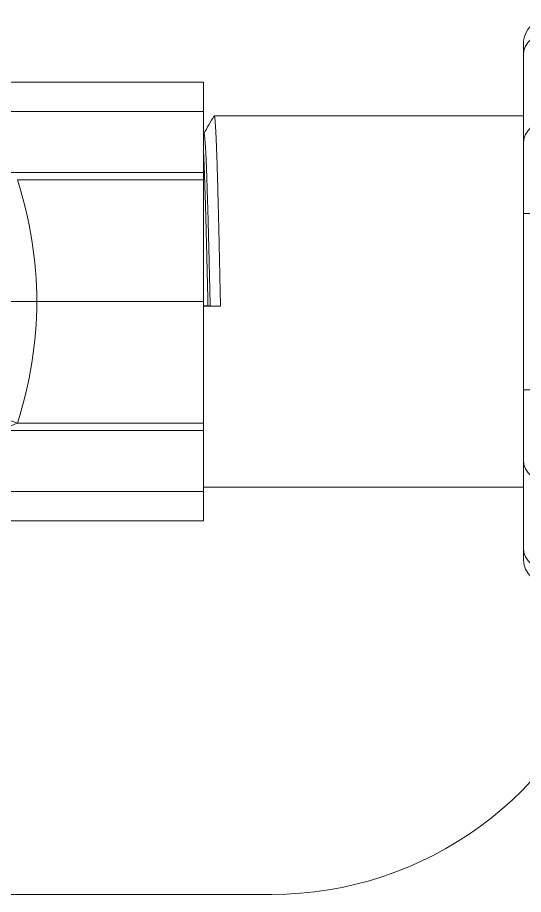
# Model space of a CAD drawing. Header units: metres. Extents: x 78 to 178, y -74 to 157.
# Drawn here: x 119.0958 to 119.1408, y 101.3418 to 101.4199 of the extents above; entities that cross this region are included whole.
import ezdxf

# ---------------------------------------------------------------- set-up
doc = ezdxf.new("R2010")
doc.units = ezdxf.units.M
doc.layers.add('mobiliario', color=252, linetype='Continuous', lineweight=9)

# ---------------------------------------------------------------- blocks, each defined once
blk = doc.blocks.new('SE2')
at = {"layer": 'mobiliario'}
for p, q in [((128.351, 393.023), (128.303, 393.023)), ((154.148, 393.023), (128.351, 393.023))]:
    blk.add_line(p, q, dxfattribs=at)
blk.add_arc((128.303, 385.916), 7.107, 90, 162.4418, dxfattribs=at)
blk = doc.blocks.new('110-32-planta')
at = {"layer": 'mobiliario'}
for p, q in [((7.688087, 4.102805), (7.688087, 4.101842)), ((7.688087, 4.101842), (7.688087, 4.093999)), ((7.716584, 4.099442), (7.716584, 4.096825)), ((7.740705, 4.099442), (7.716584, 4.099442)), ((7.716584, 4.096825), (7.716584, 4.091392)), ((7.738104, 4.096825), (7.716584, 4.096825)), ((7.688087, 4.096459), (7.716584, 4.096459)), ((7.688087, 4.093999), (7.688087, 4.087765)), ((7.716584, 4.091392), (7.716584, 4.090735)), ((7.73492, 4.091392), (7.716584, 4.091392)), ((7.716584, 4.090735), (7.716584, 4.079909)), ((7.733127, 4.090735), (7.716584, 4.090735)), ((7.688087, 4.087765), (7.688087, 4.072068)), ((7.715058, 4.08032), (7.716584, 4.08032)), ((7.715974, 4.080281), (7.715058, 4.08032)), ((7.716171, 4.080281), (7.715974, 4.080281)), ((7.716584, 4.080298), (7.716171, 4.080281)), ((7.716584, 4.079909), (7.716584, 4.069083)), ((7.731401, 4.079909), (7.716584, 4.079909)), ((7.688087, 4.072068), (7.688087, 4.065832)), ((7.716584, 4.069083), (7.716584, 4.068425)), ((7.733127, 4.069083), (7.716584, 4.069083)), ((7.716584, 4.068425), (7.716584, 4.062993)), ((7.73492, 4.068425), (7.716584, 4.068425)), ((7.688087, 4.065832), (7.688087, 4.057978)), ((7.716539, 4.064946), (7.716584, 4.064946)), ((7.688087, 4.063358), (7.715623, 4.063358)), ((7.716584, 4.062993), (7.716584, 4.060376)), ((7.738104, 4.062993), (7.716584, 4.062993)), ((7.740705, 4.060376), (7.716584, 4.060376)), ((7.688087, 4.057978), (7.688087, 4.057012))]:
    blk.add_line(p, q, dxfattribs=at)
for centre, radius, start, end in [((7.685687, 4.102805), 0.0024, 0, 90), ((7.767784, 4.079659), 0.036384, 162.27792, 179.60704), ((7.767784, 4.080158), 0.036384, 180.39296, 197.72208), ((7.685687, 4.057012), 0.0024, 270, 0)]:
    blk.add_arc(centre, radius, start, end, dxfattribs=at)
for centre, major_axis, ratio, start_param, end_param in [((7.685687, 4.101842), (0.0024, 0), 0.866211, 0, 1.570796), ((7.685687, 4.093999), (0.0024, 0), 0.866211, 0, 1.570796), ((7.733127, 4.090984), (0.004542, -0.001451), 0.049859, 4.728321, 5.571018), ((7.685687, 4.087765), (0.0024, 0), 0.000372, 0, 1.570796), ((7.685687, 4.072068), (0.0024, 0), 0.000372, 0, 1.570796), ((7.685687, 4.065832), (0.0024, 0), 0.865839, 4.712389, 6.283185), ((7.685687, 4.057978), (0.0024, 0), 0.865839, 4.712389, 6.283185)]:
    blk.add_ellipse(centre, major_axis=major_axis, ratio=ratio, start_param=start_param, end_param=end_param, dxfattribs=at)
for points, knots in [([(7.733127, 4.090735), (7.733281, 4.090804), (7.733434, 4.090869), (7.73359, 4.090931), (7.73367, 4.090963), (7.73375, 4.090994), (7.733831, 4.091024), (7.733898, 4.09105), (7.733966, 4.091075), (7.734032, 4.091099), (7.734045, 4.091103), (7.734058, 4.091108), (7.734071, 4.091113), (7.73415, 4.091141), (7.734227, 4.091168), (7.734305, 4.091194), (7.734365, 4.091214), (7.734425, 4.091234), (7.734484, 4.091254), (7.734499, 4.091259), (7.734515, 4.091264), (7.73453, 4.091269), (7.7346, 4.091292), (7.734669, 4.091314), (7.734737, 4.091336), (7.734799, 4.091355), (7.734861, 4.091374), (7.73492, 4.091392)], [0, 0, 0, 0, 0.257183, 0.257183, 0.257183, 0.389345, 0.389345, 0.389345, 0.5, 0.5, 0.5, 0.521396, 0.521396, 0.521396, 0.651064, 0.651064, 0.651064, 0.75, 0.75, 0.75, 0.776061, 0.776061, 0.776061, 0.893411, 0.893411, 0.893411, 1, 1, 1, 1]), ([(7.731401, 4.079909), (7.731821, 4.079909), (7.732231, 4.079909), (7.732633, 4.079909), (7.732833, 4.079909), (7.733033, 4.079909), (7.733226, 4.079909), (7.733418, 4.079909), (7.733604, 4.079909), (7.733783, 4.079909), (7.734141, 4.079909), (7.734477, 4.079909), (7.73477, 4.079909), (7.734853, 4.079909), (7.734933, 4.079909), (7.735009, 4.079909)], [0, 0, 0, 0, 0.25, 0.25, 0.25, 0.375, 0.375, 0.375, 0.5, 0.5, 0.5, 0.75, 0.75, 0.75, 0.8206312, 0.8206312, 0.8206312, 0.8206312])]:
    blk.add_open_spline(points, degree=3, knots=knots, dxfattribs=at)
for points, weights, knots in [([(7.715635, 4.063369), (7.715625, 4.063351), (7.715614, 4.063363), (7.715503, 4.063497), (7.715392, 4.066765), (7.71528, 4.070033), (7.715169, 4.075187), (7.715115, 4.0777), (7.715058, 4.08032)], [0.991285396982, 0.995165076472, 1, 0.951056516295, 1, 0.951056516295, 1, 0.975528258148, 0.975528258148], [0.91502024, 0.91502024, 0.91502024, 0.91666667, 0.91666667, 0.93333333, 0.93333333, 0.95, 0.95, 0.95833333, 0.95833333, 0.95833333]), ([(7.716539, 4.064946), (7.716535, 4.064946), (7.716531, 4.06495), (7.716419, 4.065071), (7.716308, 4.068026), (7.716197, 4.07098), (7.716085, 4.07564), (7.716031, 4.077911), (7.715974, 4.080281)], [0.996229306004, 0.998035827968, 1, 0.951056516295, 1, 0.951056516295, 1, 0.975528258148, 0.975528258148], [0.91599781, 0.91599781, 0.91599781, 0.91666667, 0.91666667, 0.93333333, 0.93333333, 0.95, 0.95, 0.95833333, 0.95833333, 0.95833333]), ([(7.716584, 4.066287), (7.716544, 4.066992), (7.716505, 4.068026), (7.716393, 4.07098), (7.716282, 4.07564), (7.716228, 4.077911), (7.716171, 4.080281)], [0.977407139219, 0.982309076134, 1, 0.951056516295, 1, 0.975528258148, 0.975528258148], [0.92730906, 0.92730906, 0.92730906, 0.93333333, 0.93333333, 0.95, 0.95, 0.95833333, 0.95833333, 0.95833333])]:
    blk.add_rational_spline(points, weights, degree=2, knots=knots, dxfattribs=at)
blk.add_open_spline([(7.716546, 4.064946), (7.716242, 4.06442), (7.715939, 4.063895), (7.715635, 4.063369)], degree=3, dxfattribs=at)

msp = doc.modelspace()

# ---------------------------------------------------------------- block references
at = {"xscale": 0.0044247438065974, "yscale": 0.0044247438065974, "zscale": 0.0044247438065974, "rotation": 180}
msp.add_blockref('SE2', (119.686123, 103.080817), dxfattribs=at)
at = {"rotation": 180}
msp.add_blockref('110-32-planta', (126.828915, 105.474524), dxfattribs=at)

doc.saveas('drawing.dxf')
